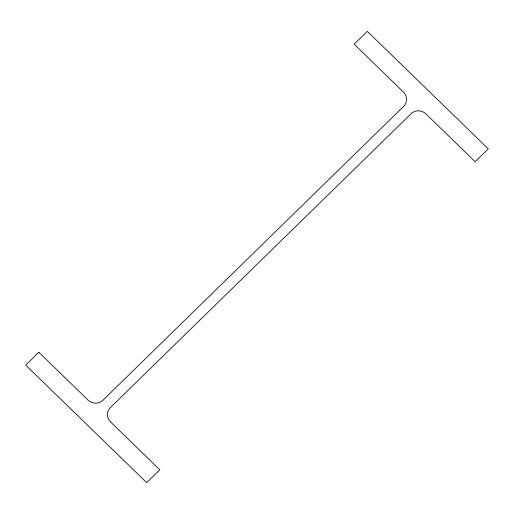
<?xml version="1.0" encoding="UTF-8"?>
<svg xmlns="http://www.w3.org/2000/svg" width="514" height="514" viewBox="0 0 514 514"><rect width="100%" height="100%" fill="white"/><g stroke="black" fill="none" stroke-linecap="round" stroke-linejoin="round"><path stroke-width="0.77" d="M38.846 352.302L25.7 365.146L146.689 482.64L159.835 469.796L110.594 421.981A10.505 10.074 25.6 0 1 110.33 407.621L411.174 113.665A10.505 10.074 25.6 0 1 425.92 113.883L475.154 161.698L488.3 148.854L367.311 31.36L354.165 44.204L403.406 92.019A10.505 10.074 25.6 0 1 403.67 106.379L102.826 400.335A10.505 10.074 25.6 0 1 88.08 400.117L38.846 352.302"/></g></svg>
